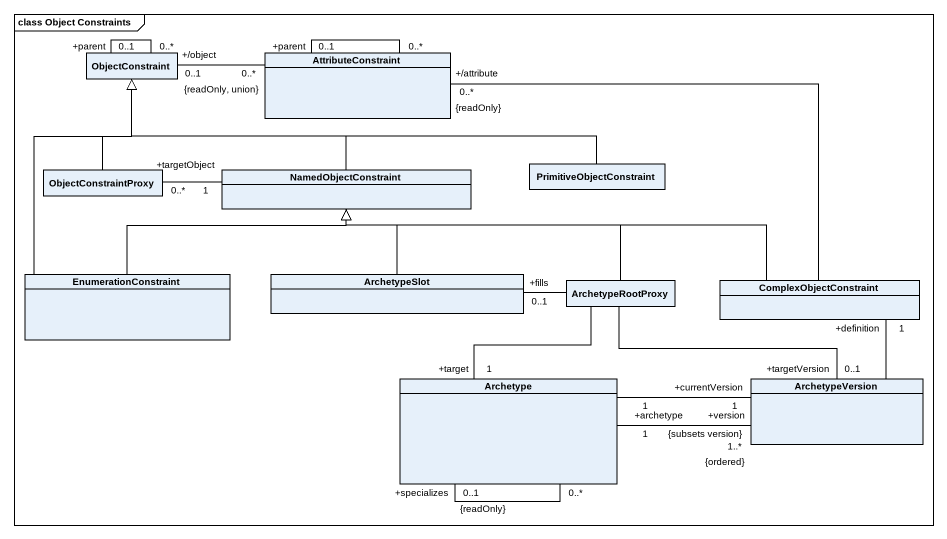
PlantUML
@startuml
mainframe class Object Constraints
hide circle
hide empty members
class ObjectConstraint
class AttributeConstraint
class ObjectConstraintProxy
class NamedObjectConstraint
class PrimitiveObjectConstraint
class EnumerationConstraint
class ArchetypeSlot
class ArchetypeRootProxy
class ComplexObjectConstraint
class Archetype
class ArchetypeVersion
ObjectConstraint "0..*" -- "+parent\n0..1" ObjectConstraint
AttributeConstraint "0..*" -left- "+/object\n0..1\n{readOnly, union}" ObjectConstraint
AttributeConstraint "0..*" -- "+parent\n0..1" AttributeConstraint
AttributeConstraint "+/attribute\n0..*\n{readOnly}" -right- ComplexObjectConstraint
ObjectConstraintProxy -up-|> ObjectConstraint
ObjectConstraintProxy "0..*" -right- "+targetObject\n1" NamedObjectConstraint
NamedObjectConstraint -left-|> ObjectConstraint
PrimitiveObjectConstraint -left-|> ObjectConstraint
EnumerationConstraint -up-|> ObjectConstraint
EnumerationConstraint -right-|> NamedObjectConstraint
ArchetypeSlot -up-|> NamedObjectConstraint
ArchetypeRootProxy -left-|> NamedObjectConstraint
ArchetypeRootProxy -left- "+fills\n0..1" ArchetypeSlot
ArchetypeRootProxy -- "+target\n1" Archetype
ArchetypeRootProxy -right- "+targetVersion\n0..1" ArchetypeVersion
ComplexObjectConstraint -left-|> NamedObjectConstraint
Archetype "0..*" -- "+specializes\n0..1\n{readOnly}" Archetype
Archetype "1" -right- "+currentVersion\n1\n{subsets version}" ArchetypeVersion
Archetype "+archetype\n1" -right- "+version\n1..*\n{ordered}" ArchetypeVersion
ArchetypeVersion -up- "+definition\n1" ComplexObjectConstraint
@enduml
